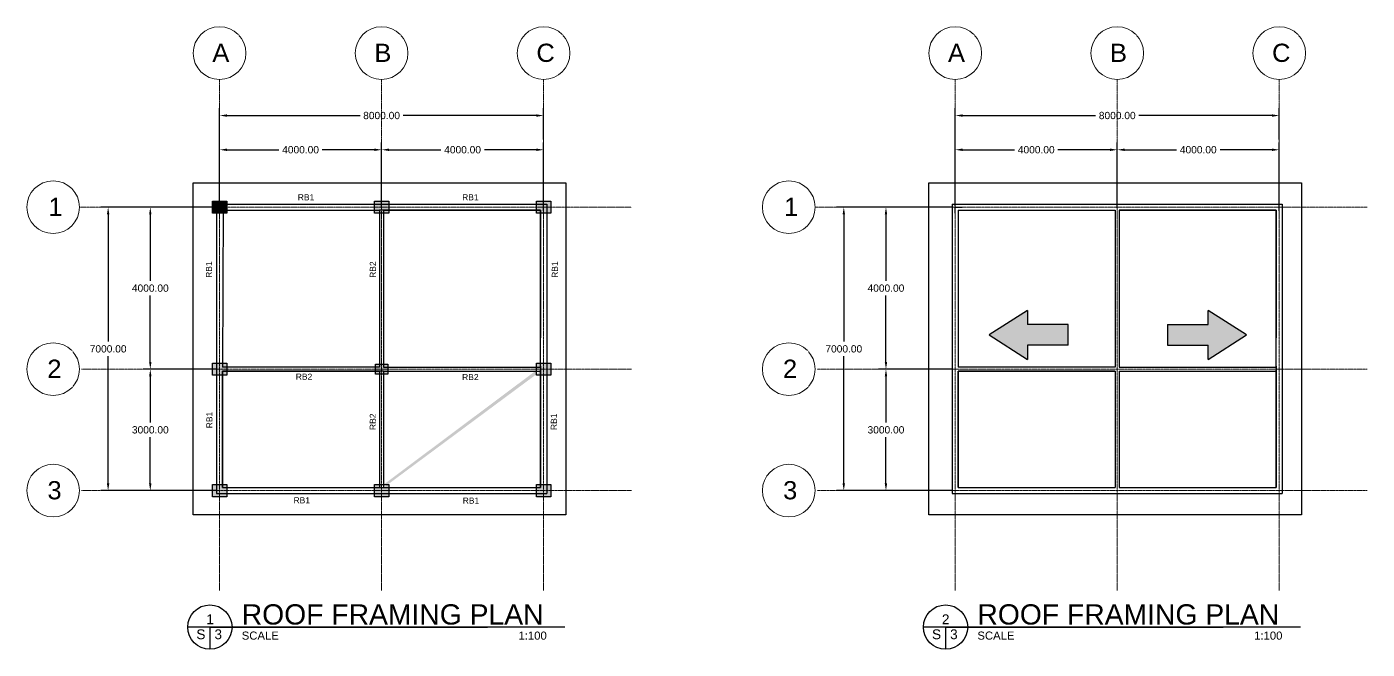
# Model space of a CAD drawing. Header units: inches. Extents: x -1 to 315328, y 6829 to 107833.
# Drawn here: x 171173 to 204263, y 31894 to 47266 of the extents above; entities that cross this region are included whole.
import ezdxf

# ---------------------------------------------------------------- set-up
doc = ezdxf.new("R2010")
doc.units = ezdxf.units.IN
doc.header["$MEASUREMENT"] = 0
doc.linetypes.add('Grid Line', pattern=[22.225, 12.7, -3.175, 3.175, -3.175])
doc.layers.add('S-GRID', color=1, linetype='Continuous', lineweight=9)
doc.layers.add('S-GRID-IDEN', color=1, linetype='Continuous', lineweight=9)
doc.layers.add('TEXTS', color=2, linetype='Continuous')
doc.styles.add('Arial_1', font='arial.ttf', dxfattribs={"height": 450})
doc.styles.get("Standard").update_dxf_attribs({"font": 'arial.ttf'})
doc.dimstyles.get("Standard").update_dxf_attribs({"dimtxt": 0.18, "dimasz": 0.18, "dimexe": 0.18, "dimexo": 0.0625, "dimgap": 0.09, "dimtad": 0, "dimtih": 1, "dimtoh": 1, "dimdec": 4, "dimzin": 0, "dimdsep": 46, "dimtxsty": 'Standard', "dimcen": 0.09, "dimadec": 0, "dimazin": 0, "dimtfac": 1, "dimtdec": 4, "dimtofl": 0, "dimtmove": 0, "dimatfit": 3, "dimfxl": 1, "dimtolj": 1, "dimtzin": 0, "dimarcsym": 0})

# ---------------------------------------------------------------- blocks, each defined once
blk = doc.blocks.new('*D444')
at = {"color": 0, "lineweight": -2, "transparency": 16777216}
for p, q in [((175932, 42844), (175932, 45254)), ((176112, 45074), (179399, 45074)), ((183752, 45074), (180466, 45074)), ((183932, 44481), (183932, 45254))]:
    blk.add_line(p, q, dxfattribs=at)
at = {"color": 0, "transparency": 16777216}
for points in [[(176112, 45104), (176112, 45044), (175932, 45074)], [(183752, 45104), (183752, 45044), (183932, 45074)]]:
    blk.add_solid(points, dxfattribs=at)
at = {"layer": 'Defpoints', "color": 0, "transparency": 16777216}
for p in [(183932, 45074), (183932, 44418), (175932, 42781)]:
    blk.add_point(p, dxfattribs=at)
at = {"color": 0, "transparency": 16777216, "insert": (179932, 45074), "char_height": 180, "attachment_point": 5}
blk.add_mtext('\\A1;8000.00', dxfattribs=at)
blk = doc.blocks.new('*D445')
at = {"color": 0, "lineweight": -2, "transparency": 16777216}
for p, q in [((175932, 42844), (175932, 44409)), ((179932, 42798), (179932, 44409)), ((176112, 44229), (177396, 44229)), ((179752, 44229), (178469, 44229))]:
    blk.add_line(p, q, dxfattribs=at)
at = {"color": 0, "transparency": 16777216}
for points in [[(176112, 44259), (176112, 44199), (175932, 44229)], [(179752, 44259), (179752, 44199), (179932, 44229)]]:
    blk.add_solid(points, dxfattribs=at)
at = {"layer": 'Defpoints', "color": 0, "transparency": 16777216}
for p in [(179932, 44229), (175932, 42781), (179932, 42736)]:
    blk.add_point(p, dxfattribs=at)
at = {"color": 0, "transparency": 16777216, "insert": (177932, 44229), "char_height": 180, "attachment_point": 5}
blk.add_mtext('\\A1;4000.00', dxfattribs=at)
blk = doc.blocks.new('*D446')
at = {"color": 0, "lineweight": -2, "transparency": 16777216}
for p, q in [((179932, 42798), (179932, 44409)), ((183932, 42723), (183932, 44409)), ((180112, 44229), (181396, 44229)), ((183752, 44229), (182469, 44229))]:
    blk.add_line(p, q, dxfattribs=at)
at = {"color": 0, "transparency": 16777216}
for points in [[(180112, 44259), (180112, 44199), (179932, 44229)], [(183752, 44259), (183752, 44199), (183932, 44229)]]:
    blk.add_solid(points, dxfattribs=at)
at = {"layer": 'Defpoints', "color": 0, "transparency": 16777216}
for p in [(183932, 44229), (179932, 42736), (183932, 42661)]:
    blk.add_point(p, dxfattribs=at)
at = {"color": 0, "transparency": 16777216, "insert": (181932, 44229), "char_height": 180, "attachment_point": 5}
blk.add_mtext('\\A1;4000.00', dxfattribs=at)
blk = doc.blocks.new('*D454')
at = {"color": 0, "lineweight": -2, "transparency": 16777216}
for p, q in [((175870, 42811), (174042, 42811)), ((174222, 42631), (174222, 40993)), ((174222, 38991), (174222, 40629)), ((175870, 38811), (174042, 38811))]:
    blk.add_line(p, q, dxfattribs=at)
at = {"color": 0, "transparency": 16777216}
for points in [[(174192, 42631), (174252, 42631), (174222, 42811)], [(174192, 38991), (174252, 38991), (174222, 38811)]]:
    blk.add_solid(points, dxfattribs=at)
at = {"layer": 'Defpoints', "color": 0, "transparency": 16777216}
for p in [(175932, 42811), (174222, 38811), (175932, 38811)]:
    blk.add_point(p, dxfattribs=at)
at = {"color": 0, "transparency": 16777216, "insert": (174222, 40811), "char_height": 180, "attachment_point": 5}
blk.add_mtext('\\A1;4000.00', dxfattribs=at)
blk = doc.blocks.new('*D447')
at = {"color": 0, "lineweight": -2, "transparency": 16777216}
for p, q in [((175870, 38811), (174042, 38811)), ((174222, 38631), (174222, 37493)), ((174222, 35991), (174222, 37129)), ((175867, 35811), (174042, 35811))]:
    blk.add_line(p, q, dxfattribs=at)
at = {"color": 0, "transparency": 16777216}
for points in [[(174192, 38631), (174252, 38631), (174222, 38811)], [(174192, 35991), (174252, 35991), (174222, 35811)]]:
    blk.add_solid(points, dxfattribs=at)
at = {"layer": 'Defpoints', "color": 0, "transparency": 16777216}
for p in [(175932, 38811), (174222, 35811), (175930, 35811)]:
    blk.add_point(p, dxfattribs=at)
at = {"color": 0, "transparency": 16777216, "insert": (174222, 37311), "char_height": 180, "attachment_point": 5}
blk.add_mtext('\\A1;3000.00', dxfattribs=at)
blk = doc.blocks.new('*D448')
at = {"color": 0, "lineweight": -2, "transparency": 16777216}
for p, q in [((174893, 42811), (173001, 42811)), ((173181, 42631), (173181, 39493)), ((173181, 35991), (173181, 39129)), ((174893, 35811), (173001, 35811))]:
    blk.add_line(p, q, dxfattribs=at)
at = {"color": 0, "transparency": 16777216}
for points in [[(173151, 42631), (173211, 42631), (173181, 42811)], [(173151, 35991), (173211, 35991), (173181, 35811)]]:
    blk.add_solid(points, dxfattribs=at)
at = {"layer": 'Defpoints', "color": 0, "transparency": 16777216}
for p in [(174956, 42811), (173181, 35811), (174956, 35811)]:
    blk.add_point(p, dxfattribs=at)
at = {"color": 0, "transparency": 16777216, "insert": (173181, 39311), "char_height": 180, "attachment_point": 5}
blk.add_mtext('\\A1;7000.00', dxfattribs=at)
blk = doc.blocks.new('Grid - M_Grid Head - Circle-11575-1F')
at = {"layer": 'S-GRID-IDEN'}
blk.add_circle((0, 0), 6.5, dxfattribs=at)
blk = doc.blocks.new('*D449')
at = {"color": 0, "lineweight": -2, "transparency": 16777216}
for p, q in [((194093, 42844), (194093, 45254)), ((194273, 45074), (197560, 45074)), ((201913, 45074), (198627, 45074)), ((202093, 44481), (202093, 45254))]:
    blk.add_line(p, q, dxfattribs=at)
at = {"color": 0, "transparency": 16777216}
for points in [[(194273, 45104), (194273, 45044), (194093, 45074)], [(201913, 45104), (201913, 45044), (202093, 45074)]]:
    blk.add_solid(points, dxfattribs=at)
at = {"layer": 'Defpoints', "color": 0, "transparency": 16777216}
for p in [(202093, 45074), (202093, 44418), (194093, 42781)]:
    blk.add_point(p, dxfattribs=at)
at = {"color": 0, "transparency": 16777216, "insert": (198093, 45074), "char_height": 180, "attachment_point": 5}
blk.add_mtext('\\A1;8000.00', dxfattribs=at)
blk = doc.blocks.new('*D450')
at = {"color": 0, "lineweight": -2, "transparency": 16777216}
for p, q in [((194093, 42844), (194093, 44409)), ((198093, 42798), (198093, 44409)), ((194273, 44229), (195556, 44229)), ((197913, 44229), (196630, 44229))]:
    blk.add_line(p, q, dxfattribs=at)
at = {"color": 0, "transparency": 16777216}
for points in [[(194273, 44259), (194273, 44199), (194093, 44229)], [(197913, 44259), (197913, 44199), (198093, 44229)]]:
    blk.add_solid(points, dxfattribs=at)
at = {"layer": 'Defpoints', "color": 0, "transparency": 16777216}
for p in [(198093, 44229), (194093, 42781), (198093, 42736)]:
    blk.add_point(p, dxfattribs=at)
at = {"color": 0, "transparency": 16777216, "insert": (196093, 44229), "char_height": 180, "attachment_point": 5}
blk.add_mtext('\\A1;4000.00', dxfattribs=at)
blk = doc.blocks.new('*D451')
at = {"color": 0, "lineweight": -2, "transparency": 16777216}
for p, q in [((198093, 42798), (198093, 44409)), ((202093, 42723), (202093, 44409)), ((198273, 44229), (199556, 44229)), ((201913, 44229), (200630, 44229))]:
    blk.add_line(p, q, dxfattribs=at)
at = {"color": 0, "transparency": 16777216}
for points in [[(198273, 44259), (198273, 44199), (198093, 44229)], [(201913, 44259), (201913, 44199), (202093, 44229)]]:
    blk.add_solid(points, dxfattribs=at)
at = {"layer": 'Defpoints', "color": 0, "transparency": 16777216}
for p in [(202093, 44229), (198093, 42736), (202093, 42661)]:
    blk.add_point(p, dxfattribs=at)
at = {"color": 0, "transparency": 16777216, "insert": (200093, 44229), "char_height": 180, "attachment_point": 5}
blk.add_mtext('\\A1;4000.00', dxfattribs=at)
blk = doc.blocks.new('*D455')
at = {"color": 0, "lineweight": -2, "transparency": 16777216}
for p, q in [((194031, 42811), (192203, 42811)), ((192383, 42631), (192383, 40993)), ((192383, 38991), (192383, 40629)), ((194031, 38811), (192203, 38811))]:
    blk.add_line(p, q, dxfattribs=at)
at = {"color": 0, "transparency": 16777216}
for points in [[(192353, 42631), (192413, 42631), (192383, 42811)], [(192353, 38991), (192413, 38991), (192383, 38811)]]:
    blk.add_solid(points, dxfattribs=at)
at = {"layer": 'Defpoints', "color": 0, "transparency": 16777216}
for p in [(194093, 42811), (192383, 38811), (194093, 38811)]:
    blk.add_point(p, dxfattribs=at)
at = {"color": 0, "transparency": 16777216, "insert": (192383, 40811), "char_height": 180, "attachment_point": 5}
blk.add_mtext('\\A1;4000.00', dxfattribs=at)
blk = doc.blocks.new('*D452')
at = {"color": 0, "lineweight": -2, "transparency": 16777216}
for p, q in [((194031, 38811), (192203, 38811)), ((192383, 38631), (192383, 37493)), ((192383, 35991), (192383, 37129)), ((194028, 35811), (192203, 35811))]:
    blk.add_line(p, q, dxfattribs=at)
at = {"color": 0, "transparency": 16777216}
for points in [[(192353, 38631), (192413, 38631), (192383, 38811)], [(192353, 35991), (192413, 35991), (192383, 35811)]]:
    blk.add_solid(points, dxfattribs=at)
at = {"layer": 'Defpoints', "color": 0, "transparency": 16777216}
for p in [(194093, 38811), (192383, 35811), (194091, 35811)]:
    blk.add_point(p, dxfattribs=at)
at = {"color": 0, "transparency": 16777216, "insert": (192383, 37311), "char_height": 180, "attachment_point": 5}
blk.add_mtext('\\A1;3000.00', dxfattribs=at)
blk = doc.blocks.new('*D453')
at = {"color": 0, "lineweight": -2, "transparency": 16777216}
for p, q in [((193054, 42811), (191162, 42811)), ((191342, 42631), (191342, 39493)), ((191342, 35991), (191342, 39129)), ((193054, 35811), (191162, 35811))]:
    blk.add_line(p, q, dxfattribs=at)
at = {"color": 0, "transparency": 16777216}
for points in [[(191312, 42631), (191372, 42631), (191342, 42811)], [(191312, 35991), (191372, 35991), (191342, 35811)]]:
    blk.add_solid(points, dxfattribs=at)
at = {"layer": 'Defpoints', "color": 0, "transparency": 16777216}
for p in [(193117, 42811), (191342, 35811), (193117, 35811)]:
    blk.add_point(p, dxfattribs=at)
at = {"color": 0, "transparency": 16777216, "insert": (191342, 39311), "char_height": 180, "attachment_point": 5}
blk.add_mtext('\\A1;7000.00', dxfattribs=at)

msp = doc.modelspace()

# ---------------------------------------------------------------- hatches: boundary and pattern name
at = {"true_color": 0x636466}
h = msp.add_hatch(color=251, dxfattribs=at)
h.dxf.hatch_style = 1
h.paths.add_polyline_path([(176007.40523, 42660.77361), (176107.40523, 42660.77361), (176107.40523, 42735.77361), (176007.40523, 42735.77361)], flags=16)
h.paths.add_polyline_path([(176007.40523, 42735.77361), (176107.40523, 42735.77361), (176107.40523, 42885.77361), (175857.40523, 42885.77361), (175857.40523, 42660.77361), (176007.40523, 42660.77361)], flags=17)
h.paths.add_polyline_path([(175757.40523, 42660.77361), (175857.40523, 42660.77361), (175857.40523, 42885.77361), (176107.40523, 42885.77361), (176107.40523, 42960.77361), (175757.40523, 42960.77361)])
h = msp.add_hatch(color=251, dxfattribs=at)
h.dxf.hatch_style = 1
h.paths.add_polyline_path([(179757.40523, 42960.77361), (180107.40523, 42960.77361), (180107.40523, 42660.77361), (179757.40523, 42660.77361)])
h.paths.add_polyline_path([(184107.40523, 42660.77361), (183757.40523, 42660.77361), (183757.40523, 42960.77361), (184107.40523, 42960.77361)])
h.paths.add_polyline_path([(175757.40523, 38660.77361), (175757.40523, 38960.77361), (176107.40523, 38960.77361), (176107.40523, 38660.77361)])
h.paths.add_polyline_path([(179782.40523, 38685.77361), (179782.40523, 38935.77361), (180082.40523, 38935.77361), (180082.40523, 38685.77361)])
h.paths.add_polyline_path([(183757.40523, 38660.77361), (183757.40523, 38960.77361), (184107.40523, 38960.77361), (184107.40523, 38660.77361)])
h.paths.add_polyline_path([(175757.40523, 35660.77361), (175757.40523, 35960.77361), (176107.40523, 35960.77361), (176107.40523, 35660.77361)])
h.paths.add_polyline_path([(179757.40523, 35660.77361), (179757.40523, 35960.77361), (180107.40523, 35960.77361), (180107.40523, 35660.77361)])
h.paths.add_polyline_path([(183757.40523, 35660.77361), (183757.40523, 35960.77361), (184107.40523, 35960.77361), (184107.40523, 35660.77361)])
edge = h.paths.add_edge_path()
edge.add_line((183857.40523, 38760.77361), (183857.40523, 38860.77361))
edge.add_line((179882.40523, 35885.77361), (179982.40523, 35885.77361))
h = msp.add_hatch(color=256)
h.dxf.hatch_style = 1
h.paths.add_polyline_path([(195877.11517, 40263.15001), (194932.15293, 39656.3091), (195877.11517, 39049.46819), (195877.11517, 39402.90788), (196882.07356, 39402.90788), (196882.07356, 39909.71032), (195877.11517, 39909.71032)])
h = msp.add_hatch(color=256)
h.dxf.hatch_style = 1
h.paths.add_polyline_path([(200336.9307, 39049.46819), (201281.89295, 39656.3091), (200336.9307, 40263.15001), (200336.9307, 39909.71032), (199331.97232, 39909.71032), (199331.97232, 39402.90788), (200336.9307, 39402.90788)])

# ---------------------------------------------------------------- linework, layer by layer
at = {"color": 251, "true_color": 0x636466}
for p, q in [((175757.40523, 42960.77361), (176107.40523, 42960.77361)), ((175757.40523, 42660.77361), (175757.40523, 42960.77361)), ((175857.40523, 42885.77361), (175857.40523, 38810.77361)), ((175857.40523, 42885.77361), (179932.40523, 42885.77361)), ((175932.40523, 42660.77361), (175932.40523, 42810.77361)), ((175932.40523, 42810.77361), (176107.40523, 42810.77361)), ((176019.90523, 42810.77361), (176007.40523, 38860.77361)), ((176007.40523, 42735.77361), (179882.40523, 42735.77361)), ((176107.40523, 42960.77361), (176107.40523, 42660.77361)), ((179757.40523, 42960.77361), (180107.40523, 42960.77361)), ((179757.40523, 42660.77361), (179757.40523, 42960.77361)), ((179882.40523, 42735.77361), (179882.40523, 38860.77361)), ((179982.40523, 42735.77361), (179882.40523, 42735.77361)), ((179932.40523, 42885.77361), (184007.40523, 42885.77361)), ((179982.40523, 42735.77361), (183857.40523, 42735.77361)), ((179982.40523, 42735.77361), (179982.40523, 38860.77361)), ((183857.40523, 42735.77361), (179982.40523, 42735.77361)), ((180107.40523, 42960.77361), (180107.40523, 42660.77361)), ((183757.40523, 42960.77361), (184107.40523, 42960.77361)), ((183757.40523, 42660.77361), (183757.40523, 42960.77361)), ((183857.40523, 42735.77361), (183857.40523, 39587.65845)), ((183857.40523, 35885.77361), (183857.40523, 42735.77361)), ((184007.40523, 42885.77361), (184007.40523, 38810.77361)), ((184107.40523, 42960.77361), (184107.40523, 42660.77361)), ((194018.31724, 42885.77361), (194018.31724, 38810.77361)), ((194018.31724, 42885.77361), (198093.31724, 42885.77361)), ((194093.31724, 42660.77361), (194093.31724, 42810.77361)), ((194093.31724, 42810.77361), (194268.31724, 42810.77361)), ((194168.31724, 42735.77361), (198043.31724, 42735.77361)), ((194168.31724, 42735.77361), (194168.31724, 38860.77361)), ((198043.31724, 42735.77361), (198043.31724, 38860.77361)), ((198093.31724, 42885.77361), (202168.31724, 42885.77361)), ((198143.31724, 42735.77361), (202018.31724, 42735.77361)), ((198143.31724, 42735.77361), (198143.31724, 38860.77361)), ((202018.31724, 42735.77361), (198143.31724, 42735.77361)), ((202018.31724, 42735.77361), (202018.31724, 39587.65845)), ((202018.31724, 35885.77361), (202018.31724, 42735.77361)), ((202168.31724, 42885.77361), (202168.31724, 38810.77361)), ((180107.40523, 42660.77361), (179757.40523, 42660.77361)), ((184107.40523, 42660.77361), (183757.40523, 42660.77361)), ((175757.40523, 38960.77361), (176107.40523, 38960.77361)), ((175757.40523, 38660.77361), (175757.40523, 38960.77361)), ((175857.40523, 38810.77361), (175857.40523, 35735.77361)), ((179882.40523, 38860.77361), (176007.40523, 38860.77361)), ((176007.40523, 38760.77361), (176007.40523, 38083.88876)), ((176007.40523, 38760.77361), (176007.40523, 35885.77361)), ((176007.40523, 38760.77361), (179882.40523, 38760.77361)), ((179882.40523, 38760.77361), (176007.40523, 38760.77361)), ((176007.40523, 35885.77361), (176007.40523, 38760.77361)), ((176107.40523, 38960.77361), (176107.40523, 38660.77361)), ((179782.40523, 38935.77361), (180082.40523, 38935.77361)), ((179782.40523, 38685.77361), (179782.40523, 38935.77361)), ((179882.40523, 38760.77361), (179882.40523, 38083.88876)), ((179882.40523, 38760.77361), (179882.40523, 35885.77361)), ((179982.40523, 38760.77361), (179882.40523, 38760.77361)), ((179982.40523, 38860.77361), (183857.40523, 38860.77361)), ((179982.40523, 38760.77361), (179982.40523, 38083.88876)), ((179982.40523, 38760.77361), (179982.40523, 35885.77361)), ((179982.40523, 38760.77361), (183857.40523, 38760.77361)), ((180082.40523, 38935.77361), (180082.40523, 38685.77361)), ((183757.40523, 38960.77361), (184107.40523, 38960.77361)), ((183757.40523, 38660.77361), (183757.40523, 38960.77361)), ((183857.40523, 38885.77361), (183857.40523, 35885.77361)), ((183857.40523, 38885.77361), (183857.40523, 38760.77361)), ((183857.40523, 38760.77361), (183857.40523, 38860.77361)), ((183857.40523, 38760.77361), (183857.40523, 38083.88876)), ((184007.40523, 38885.77361), (184007.40523, 35735.77361)), ((184107.40523, 38960.77361), (184107.40523, 38660.77361)), ((194018.31724, 38810.77361), (194018.31724, 35735.77361)), ((198043.31724, 38860.77361), (194168.31724, 38860.77361)), ((194168.31724, 38760.77361), (194168.31724, 38083.88876)), ((194168.31724, 38760.77361), (194168.31724, 35885.77361)), ((194168.31724, 38760.77361), (198043.31724, 38760.77361)), ((198043.31724, 38760.77361), (194168.31724, 38760.77361)), ((194168.31724, 35885.77361), (194168.31724, 38760.77361)), ((198043.31724, 38760.77361), (198043.31724, 38083.88876)), ((198043.31724, 38760.77361), (198043.31724, 35885.77361)), ((198143.31724, 38860.77361), (202018.31724, 38860.77361)), ((198143.31724, 38760.77361), (198143.31724, 38083.88876)), ((198143.31724, 38760.77361), (198143.31724, 35885.77361)), ((198143.31724, 38760.77361), (202018.31724, 38760.77361)), ((202018.31724, 38885.77361), (202018.31724, 35885.77361)), ((202018.31724, 38760.77361), (202018.31724, 38083.88876)), ((202168.31724, 38885.77361), (202168.31724, 35735.77361)), ((176107.40523, 38660.77361), (175757.40523, 38660.77361)), ((180082.40523, 38685.77361), (179782.40523, 38685.77361)), ((184107.40523, 38660.77361), (183757.40523, 38660.77361)), ((175757.40523, 35960.77361), (176107.40523, 35960.77361)), ((175757.40523, 35660.77361), (175757.40523, 35960.77361)), ((176007.40523, 35885.77361), (179882.40523, 35885.77361)), ((176107.40523, 35960.77361), (176107.40523, 35660.77361)), ((179757.40523, 35960.77361), (180107.40523, 35960.77361)), ((179757.40523, 35660.77361), (179757.40523, 35960.77361)), ((179882.40523, 35885.77361), (179982.40523, 35885.77361)), ((179982.40523, 35885.77361), (183857.40523, 35885.77361)), ((179982.40523, 35885.77361), (183857.40523, 35885.77361)), ((180107.40523, 35960.77361), (180107.40523, 35660.77361)), ((183757.40523, 35960.77361), (184107.40523, 35960.77361)), ((183757.40523, 35660.77361), (183757.40523, 35960.77361)), ((184107.40523, 35960.77361), (184107.40523, 35660.77361)), ((194168.31724, 35885.77361), (198043.31724, 35885.77361)), ((198143.31724, 35885.77361), (202018.31724, 35885.77361)), ((198143.31724, 35885.77361), (202018.31724, 35885.77361)), ((176107.40523, 35660.77361), (175757.40523, 35660.77361)), ((175857.40523, 35735.77361), (179932.40523, 35735.77361)), ((180107.40523, 35660.77361), (179757.40523, 35660.77361)), ((179932.40523, 35735.77361), (184007.40523, 35735.77361)), ((184107.40523, 35660.77361), (183757.40523, 35660.77361)), ((194018.31724, 35735.77361), (198093.31724, 35735.77361)), ((198093.31724, 35735.77361), (202168.31724, 35735.77361))]:
    msp.add_line(p, q, dxfattribs=at)
for p, q in [((195877.11517, 40263.15001), (194932.15293, 39656.3091)), ((195877.11517, 40263.15001), (195877.11517, 39909.71032)), ((200336.9307, 39909.71032), (200336.9307, 40263.15001)), ((201281.89295, 39656.3091), (200336.9307, 40263.15001)), ((196882.07356, 39909.71032), (195877.11517, 39909.71032)), ((196882.07356, 39402.90788), (196882.07356, 39909.71032)), ((199331.97232, 39909.71032), (200336.9307, 39909.71032)), ((199331.97232, 39909.71032), (199331.97232, 39402.90788)), ((194932.15293, 39656.3091), (195877.11517, 39049.46819)), ((196882.07356, 39402.90788), (195877.11517, 39402.90788)), ((195877.11517, 39402.90788), (195877.11517, 39049.46819)), ((199331.97232, 39402.90788), (200336.9307, 39402.90788)), ((200336.9307, 39049.46819), (201281.89295, 39656.3091)), ((200336.9307, 39049.46819), (200336.9307, 39402.90788))]:
    msp.add_line(p, q)
for points in [[(175282.40523, 43412.63071), (184482.40523, 43412.63071), (184482.40523, 35212.63078), (175282.40523, 35212.63078)], [(193443.31724, 43412.63071), (202643.31724, 43412.63071), (202643.31724, 35212.63078), (193443.31724, 35212.63078)]]:
    msp.add_lwpolyline(points, close=True)
msp.add_lwpolyline([(175757.40523, 42960.77361), (176107.40523, 42960.77361), (176107.40523, 42660.77361), (175757.40523, 42660.77361)], close=True, dxfattribs=at)
msp.add_lwpolyline([(175757.40523, 42960.77361), (176107.40523, 42960.77361), (176107.40523, 42660.77361), (175757.40523, 42660.77361)], close=True, dxfattribs=at)
at = {"layer": 'S-GRID', "linetype": 'Grid Line'}
for p, q in [((175932.40523, 33346.61275), (175932.40523, 45966.00545)), ((179932.40523, 33346.61275), (179932.40523, 45966.00545)), ((183932.40523, 33346.61275), (183932.40523, 45966.00545)), ((194093.31724, 33346.61275), (194093.31724, 45966.00545)), ((198093.31724, 33346.61275), (198093.31724, 45966.00545)), ((202093.31724, 33346.61275), (202093.31724, 45966.00545)), ((172473.41154, 42810.77361), (186102.4434, 42810.77361)), ((190634.32356, 42810.77361), (204263.35542, 42810.77361)), ((172522.68651, 38810.77361), (186102.4434, 38810.77361)), ((190683.59853, 38810.77361), (204263.35542, 38810.77361)), ((172522.68651, 35810.77361), (186102.4434, 35810.77361)), ((190683.59853, 35810.77361), (204263.35542, 35810.77361))]:
    msp.add_line(p, q, dxfattribs=at)
at = {"layer": 'TEXTS'}
for p, q in [((184455.77027, 32441.36861), (175146.35106, 32441.36861)), ((175693.26566, 32441.36861), (182542.9331, 32441.36861)), ((175693.26566, 32441.36861), (175693.26566, 31894.45401)), ((175693.26566, 32441.36861), (175693.26566, 31894.45401)), ((175693.26566, 32441.36861), (175693.26566, 31894.45401)), ((202616.68228, 32441.36861), (193307.26307, 32441.36861)), ((193854.17767, 32441.36861), (200703.84511, 32441.36861)), ((193854.17767, 32441.36861), (193854.17767, 31894.45401)), ((193854.17767, 32441.36861), (193854.17767, 31894.45401)), ((193854.17767, 32441.36861), (193854.17767, 31894.45401)), ((193854.17767, 32441.36861), (193854.17767, 31894.45401)), ((193854.17767, 32441.36861), (193854.17767, 31894.45401)), ((193854.17767, 32441.36861), (193854.17767, 31894.45401))]:
    msp.add_line(p, q, dxfattribs=at)
for centre in [(175693.26566, 32441.36861), (175693.26566, 32441.36861), (175693.26566, 32441.36861), (193854.17767, 32441.36861), (193854.17767, 32441.36861), (193854.17767, 32441.36861), (193854.17767, 32441.36861), (193854.17767, 32441.36861), (193854.17767, 32441.36861)]:
    msp.add_circle(centre, 546.9146, dxfattribs=at)

# ---------------------------------------------------------------- block references
at = {"layer": 'S-GRID-IDEN', "xscale": 99.99999999999993, "yscale": 99.99999999999993, "zscale": 99.99999999999993}
for p in [(175932.40523, 46616.00545), (179932.40523, 46616.00545), (183932.40523, 46616.00545), (194093.31724, 46616.00545), (198093.31724, 46616.00545), (202093.31724, 46616.00545)]:
    msp.add_blockref('Grid - M_Grid Head - Circle-11575-1F', p, dxfattribs=at)
at = {"layer": 'S-GRID-IDEN', "xscale": 99.99999999999993, "yscale": 99.99999999999993, "zscale": 99.99999999999993, "rotation": 269.9999999999994}
for p in [(171823.41154, 42810.77361), (189984.32356, 42810.77361), (171823.41154, 38810.77361), (189984.32356, 38810.77361), (171823.41154, 35810.77361), (189984.32356, 35810.77361)]:
    msp.add_blockref('Grid - M_Grid Head - Circle-11575-1F', p, dxfattribs=at)

# ---------------------------------------------------------------- texts
for s, p in [('1', (175602.90805, 32512.45817)), ('2', (193763.82007, 32512.45817)), ('S', (175358.24967, 32142.11998)), ('3', (175805.0375, 32142.11998)), ('S', (193519.16168, 32142.11998)), ('3', (193965.94951, 32142.11998))]:
    msp.add_text(s, height=242.20035).set_placement(p)
at = {"char_height": 150, "attachment_point": 1}
for s, heights, insert in [('RB1', [0], (177862.57526, 43131.58565)), ('RB1', [0], (181920.35754, 43131.58565)), ('RB2', [0], (177813.35361, 38700.19716)), ('RB2', [155.11596], (181919.90523, 38689.98504)), ('RB1', [0], (177757.66698, 35647.95629)), ('RB1', [0], (181935.09163, 35640.11295))]:
    msp.add_mtext_dynamic_manual_height_columns(s, width=829.3187729, gutter_width=1, heights=heights, dxfattribs=dict(at, insert=insert))
at = {"char_height": 150, "attachment_point": 1, "rotation": 90}
for s, insert in [('RB1', (175593.28165, 41065.68571)), ('RB2', (179641.04379, 41065.68571)), ('RB1', (184134.35238, 41065.68571)), ('RB1', (175606.16097, 37350.0119)), ('RB2', (179639.61491, 37308.25978)), ('RB1', (184109.23253, 37308.25978))]:
    msp.add_mtext_dynamic_manual_height_columns(s, width=829.3187729, gutter_width=1, heights=[0], dxfattribs=dict(at, insert=insert))
at = {"layer": 'TEXTS'}
for s, height, p in [('ROOF FRAMING PLAN', 499.9996013, (176479.49719, 32503.53562)), ('ROOF FRAMING PLAN', 499.9996013, (194640.40921, 32503.53562)), ('SCALE', 200, (176478.86967, 32130.55792)), ('1:100', 200, (183310.61978, 32130.55792)), ('SCALE', 200, (194639.78169, 32130.55792)), ('1:100', 200, (201471.5318, 32130.55792))]:
    msp.add_text(s, height=height, dxfattribs=at).set_placement(p)

# ---------------------------------------------------------------- dimensions: what is measured, and where the dimension line sits
for base, p1, p2, override, picture, middle in [((183932.40523, 45073.63558), (175932.40523, 42781.2223), (183932.40523, 44418.03656), {"dimscale": 1000, "dimdec": 2}, '*D444', (179932.40523, 45073.63558)), ((202093.31724, 45073.63558), (194093.31724, 42781.2223), (202093.31724, 44418.03656), {"dimscale": 1000, "dimdec": 2}, '*D449', (198093.31724, 45073.63558)), ((179932.40523, 44228.67894), (175932.40523, 42781.2223), (179932.40523, 42735.77361), {"dimscale": 1000, "dimdec": 2, "dimtmove": 1}, '*D445', (177932.40523, 44228.67894)), ((183932.40523, 44228.67894), (179932.40523, 42735.77361), (183932.40523, 42660.77361), {"dimscale": 1000, "dimdec": 2}, '*D446', (181932.40523, 44228.67894)), ((198093.31724, 44228.67894), (194093.31724, 42781.2223), (198093.31724, 42735.77361), {"dimscale": 1000, "dimdec": 2, "dimtmove": 1}, '*D450', (196093.31724, 44228.67894)), ((202093.31724, 44228.67894), (198093.31724, 42735.77361), (202093.31724, 42660.77361), {"dimscale": 1000, "dimdec": 2}, '*D451', (200093.31724, 44228.67894))]:
    dim = msp.add_linear_dim(base=base, p1=p1, p2=p2, dimstyle='Standard', override=override)
    dim.commit()
    dim.dimension.update_dxf_attribs({"geometry": picture, "text_midpoint": middle})
for base, p1, p2, override, picture, middle in [((173180.59405, 35810.77361), (174955.82042, 42810.77361), (174955.82042, 35810.77361), {"dimscale": 1000, "dimdec": 2}, '*D448', (173180.59405, 39310.77361)), ((174221.73562, 38810.77361), (175932.40523, 42810.77361), (175932.40523, 38810.77361), {"dimscale": 1000, "dimdec": 2}, '*D454', (174221.73562, 40810.77361)), ((191341.50607, 35810.77361), (193116.73244, 42810.77361), (193116.73244, 35810.77361), {"dimscale": 1000, "dimdec": 2}, '*D453', (191341.50607, 39310.77361)), ((192382.64763, 38810.77361), (194093.31724, 42810.77361), (194093.31724, 38810.77361), {"dimscale": 1000, "dimdec": 2}, '*D455', (192382.64763, 40810.77361)), ((174221.73562, 35810.77361), (175932.40523, 38810.77361), (175929.86231, 35810.77361), {"dimscale": 1000, "dimdec": 2, "dimtmove": 1}, '*D447', (174221.73562, 37310.77361)), ((192382.64763, 35810.77361), (194093.31724, 38810.77361), (194090.77432, 35810.77361), {"dimscale": 1000, "dimdec": 2, "dimtmove": 1}, '*D452', (192382.64763, 37310.77361))]:
    dim = msp.add_linear_dim(base=base, p1=p1, p2=p2, angle=90, dimstyle='Standard', override=override)
    dim.commit()
    dim.dimension.update_dxf_attribs({"geometry": picture, "text_midpoint": middle})

# ---------------------------------------------------------------- next in the draw order: texts
at = {"layer": 'S-GRID-IDEN', "char_height": 450, "attachment_point": 1, "style": 'Arial_1', "bg_fill": 2}
for s, insert, width in [('A', (175753.78316, 46848.57177), 424.894375), ('B', (179753.78316, 46848.57177), 424.894375), ('C', (183753.78316, 46848.57177), 424.894375), ('A', (193914.69517, 46848.57177), 424.894375), ('B', (197914.69517, 46848.57177), 424.894375), ('C', (201914.69517, 46848.57177), 424.894375), ('1', (171706.92935, 43046.04151), 15.2713852), ('1', (189867.84137, 43046.04151), 15.2713852), ('2', (171679.83966, 39046.04151), 403.0709046), ('2', (189840.75167, 39046.04151), 403.0709046), ('3', (171682.85134, 36046.04151), 357.4555048), ('3', (189843.76336, 36046.04151), 357.4555048)]:
    msp.add_mtext(s, dxfattribs=dict(at, insert=insert, width=width))

doc.saveas('drawing.dxf')
